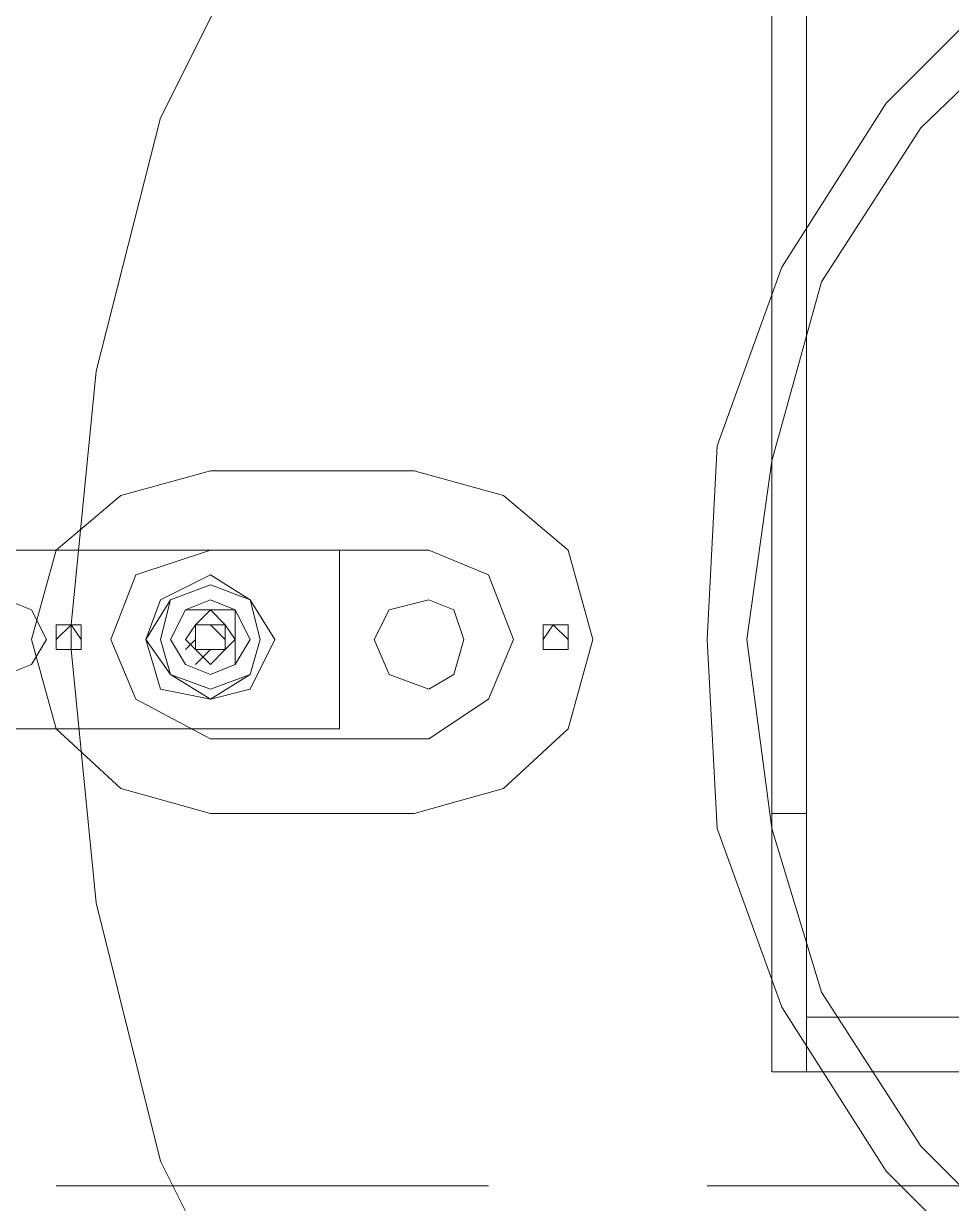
# Model space of a CAD drawing. Header units: millimetres. Extents: x 3220 to 226993, y 817 to 176024.
# Drawn here: x 157861.8 to 158132, y 146857.2 to 147200.8 of the extents above; entities that cross this region are included whole.
import ezdxf

# ---------------------------------------------------------------- set-up
doc = ezdxf.new("R2010")
doc.units = ezdxf.units.MM

# ---------------------------------------------------------------- blocks, each defined once
blk = doc.blocks.new('ligne broyage L 2')
at = {"color": 7, "linetype": 'Continuous', "lineweight": 5, "true_color": 0x000007}
for points in [[(-228.56, 11390.16), (-228.56, 10765.24), (-228.56, 10765.24)], [(-218.43, 11345.32), (-218.43, 10690.02), (-218.43, 10690.02)], [(436.87, 10820.21), (429.63, 10893.99), (407.94, 10967.76), (377.56, 11034.3), (334.16, 11097.95), (277.74, 11150.03), (218.43, 11194.87), (149, 11223.81), (75.22, 11242.61), (0, 11249.85), (-73.78, 11242.61), (-147.55, 11223.81), (-214.09, 11194.87), (-277.74, 11150.03), (-328.37, 11097.95), (-373.22, 11034.3), (-406.49, 10967.76), (-425.29, 10893.99), (-432.53, 10820.21)], [(156.23, 10620.58), (196.73, 10661.09), (227.11, 10708.82), (244.47, 10760.9), (251.7, 10815.87), (244.47, 10872.29), (227.11, 10924.36), (196.73, 10972.1), (156.23, 11012.61), (108.49, 11042.98), (56.42, 11060.34), (0, 11064.68), (-54.97, 11060.34), (-107.05, 11042.98), (-154.78, 11012.61), (-195.29, 10972.1), (-225.67, 10924.36), (-244.47, 10872.29), (-247.37, 10815.87), (-244.47, 10760.9), (-225.67, 10708.82), (-195.29, 10661.09), (-154.78, 10620.58)], [(149, 10630.71), (185.16, 10668.32), (215.54, 10713.16), (234.35, 10760.9), (237.24, 10815.87), (234.35, 10867.95), (215.54, 10920.02), (185.16, 10964.87), (149, 11001.03), (104.15, 11031.41), (52.08, 11045.88), (0, 11053.11), (-50.63, 11045.88), (-102.71, 11031.41), (-147.55, 11001.03), (-185.16, 10964.87), (-214.09, 10920.02), (-228.56, 10867.95), (-235.79, 10815.87), (-228.56, 10760.9), (-214.09, 10713.16), (-185.16, 10668.32), (-147.55, 10630.71)], [(-392.02, 10865.05), (-418.06, 10857.82), (-436.87, 10841.91), (-444.1, 10815.87), (-436.87, 10789.83), (-418.06, 10772.47), (-392.02, 10765.24)], [(-332.71, 10865.05), (-392.02, 10865.05), (-392.02, 10865.05)], [(-332.71, 10765.24), (-306.67, 10772.47), (-287.87, 10789.83), (-280.64, 10815.87), (-287.87, 10841.91), (-306.67, 10857.82), (-332.71, 10865.05)], [(-491.84, 10841.91), (-491.84, 10789.83), (-354.41, 10789.83)], [(-491.84, 10841.91), (-354.41, 10841.91), (-354.41, 10841.91)], [(-392.02, 10841.91), (-413.72, 10834.68), (-420.95, 10815.87), (-413.72, 10798.51), (-392.02, 10786.94)], [(-392.02, 10841.91), (-328.37, 10841.91), (-328.37, 10841.91)], [(-354.41, 10841.91), (-354.41, 10789.83), (-354.41, 10789.83)], [(-328.37, 10786.94), (-311.01, 10798.51), (-303.78, 10815.87), (-311.01, 10834.68), (-328.37, 10841.91)], [(-432.53, 10812.98), (-429.63, 10812.98), (-429.63, 10820.21), (-432.53, 10820.21), (-436.87, 10815.87)], [(-432.53, 10820.21), (-432.53, 10812.98), (-432.53, 10812.98)], [(-396.36, 10808.64), (-392.02, 10812.98), (-387.68, 10812.98), (-387.68, 10815.87), (-392.02, 10820.21), (-396.36, 10820.21), (-396.36, 10815.87), (-399.26, 10812.98)], [(-292.21, 10812.98), (-287.87, 10812.98), (-287.87, 10815.87), (-292.21, 10820.21), (-295.1, 10815.87)], [(-432.53, 10812.98), (-425.29, 10739.2), (-406.49, 10663.98), (-373.22, 10597.44), (-328.37, 10535.23), (-277.74, 10483.16), (-214.09, 10438.31), (-147.55, 10405.04), (-73.78, 10386.24), (0, 10379), (75.22, 10386.24), (149, 10405.04), (218.43, 10438.31), (277.74, 10483.16), (334.16, 10535.23), (377.56, 10597.44), (407.94, 10663.98), (429.63, 10739.2), (436.87, 10812.98)], [(-328.37, 10786.94), (-392.02, 10786.94), (-392.02, 10786.94)], [(-392.02, 10765.24), (-332.71, 10765.24), (-332.71, 10765.24)], [(-218.43, 10765.24), (-228.56, 10765.24), (-228.56, 10690.02)], [(-218.43, 10705.93), (222.77, 10705.93)], [(-218.43, 10690.02), (222.77, 10690.02), (222.77, 10705.93)], [(-218.43, 10690.02), (-218.43, 10705.93)], [(-228.56, 10690.02), (-218.43, 10690.02), (-218.43, 10690.02)], [(-436.87, 10656.75), (-311.01, 10656.75)], [(-247.37, 10656.75), (-125.85, 10656.75)]]:
    blk.add_lwpolyline(points, dxfattribs=at)
for points in [[(-373.22, 10815.87), (-380.45, 10827.44), (-392.02, 10834.68), (-406.49, 10827.44), (-410.83, 10815.87), (-406.49, 10801.41), (-392.02, 10798.51), (-380.45, 10801.41)], [(-377.56, 10815.87), (-380.45, 10827.44), (-392.02, 10831.78), (-403.6, 10827.44), (-410.83, 10815.87), (-403.6, 10805.74), (-392.02, 10798.51), (-380.45, 10805.74)], [(-377.56, 10815.87), (-380.45, 10827.44), (-392.02, 10831.78), (-403.6, 10827.44), (-406.49, 10815.87), (-403.6, 10805.74), (-392.02, 10801.41), (-380.45, 10805.74)], [(-439.76, 10815.87), (-444.1, 10824.55), (-451.33, 10827.44), (-462.91, 10824.55), (-462.91, 10808.64), (-451.33, 10805.74), (-444.1, 10808.64)], [(-380.45, 10815.87), (-384.79, 10824.55), (-392.02, 10827.44), (-399.26, 10824.55), (-403.6, 10815.87), (-399.26, 10808.64), (-392.02, 10805.74), (-384.79, 10808.64)], [(-380.45, 10815.87), (-384.79, 10824.55), (-392.02, 10827.44), (-399.26, 10824.55), (-403.6, 10815.87), (-399.26, 10808.64), (-392.02, 10805.74), (-384.79, 10808.64)], [(-380.45, 10815.87), (-384.79, 10824.55), (-392.02, 10827.44), (-399.26, 10824.55), (-403.6, 10815.87), (-399.26, 10808.64), (-392.02, 10805.74), (-384.79, 10808.64)], [(-318.25, 10815.87), (-321.14, 10824.55), (-328.37, 10827.44), (-339.95, 10824.55), (-344.29, 10815.87), (-339.95, 10805.74), (-328.37, 10801.41), (-321.14, 10805.74)], [(-384.79, 10815.87), (-384.79, 10824.55), (-399.26, 10824.55), (-403.6, 10815.87), (-399.26, 10808.64), (-392.02, 10805.74), (-384.79, 10808.64)], [(-384.79, 10815.87), (-387.68, 10820.21), (-392.02, 10824.55), (-396.36, 10820.21), (-399.26, 10815.87), (-396.36, 10812.98), (-392.02, 10808.64), (-387.68, 10812.98)], [(-429.63, 10815.87), (-429.63, 10820.21), (-436.87, 10820.21), (-436.87, 10812.98), (-429.63, 10812.98)], [(-429.63, 10815.87), (-432.53, 10820.21), (-436.87, 10815.87), (-436.87, 10812.98), (-429.63, 10812.98)], [(-387.68, 10815.87), (-387.68, 10820.21), (-396.36, 10820.21), (-396.36, 10812.98), (-387.68, 10812.98)], [(-387.68, 10815.87), (-387.68, 10820.21), (-396.36, 10820.21), (-396.36, 10812.98), (-387.68, 10812.98)], [(-287.87, 10815.87), (-287.87, 10820.21), (-295.1, 10820.21), (-295.1, 10812.98), (-287.87, 10812.98)], [(-287.87, 10815.87), (-292.21, 10820.21), (-295.1, 10815.87), (-295.1, 10812.98), (-287.87, 10812.98)]]:
    blk.add_lwpolyline(points, close=True, dxfattribs=at)

msp = doc.modelspace()

# ---------------------------------------------------------------- block references
msp.add_blockref('ligne broyage L 2', (158308.23, 136205.53))

doc.saveas('drawing.dxf')
